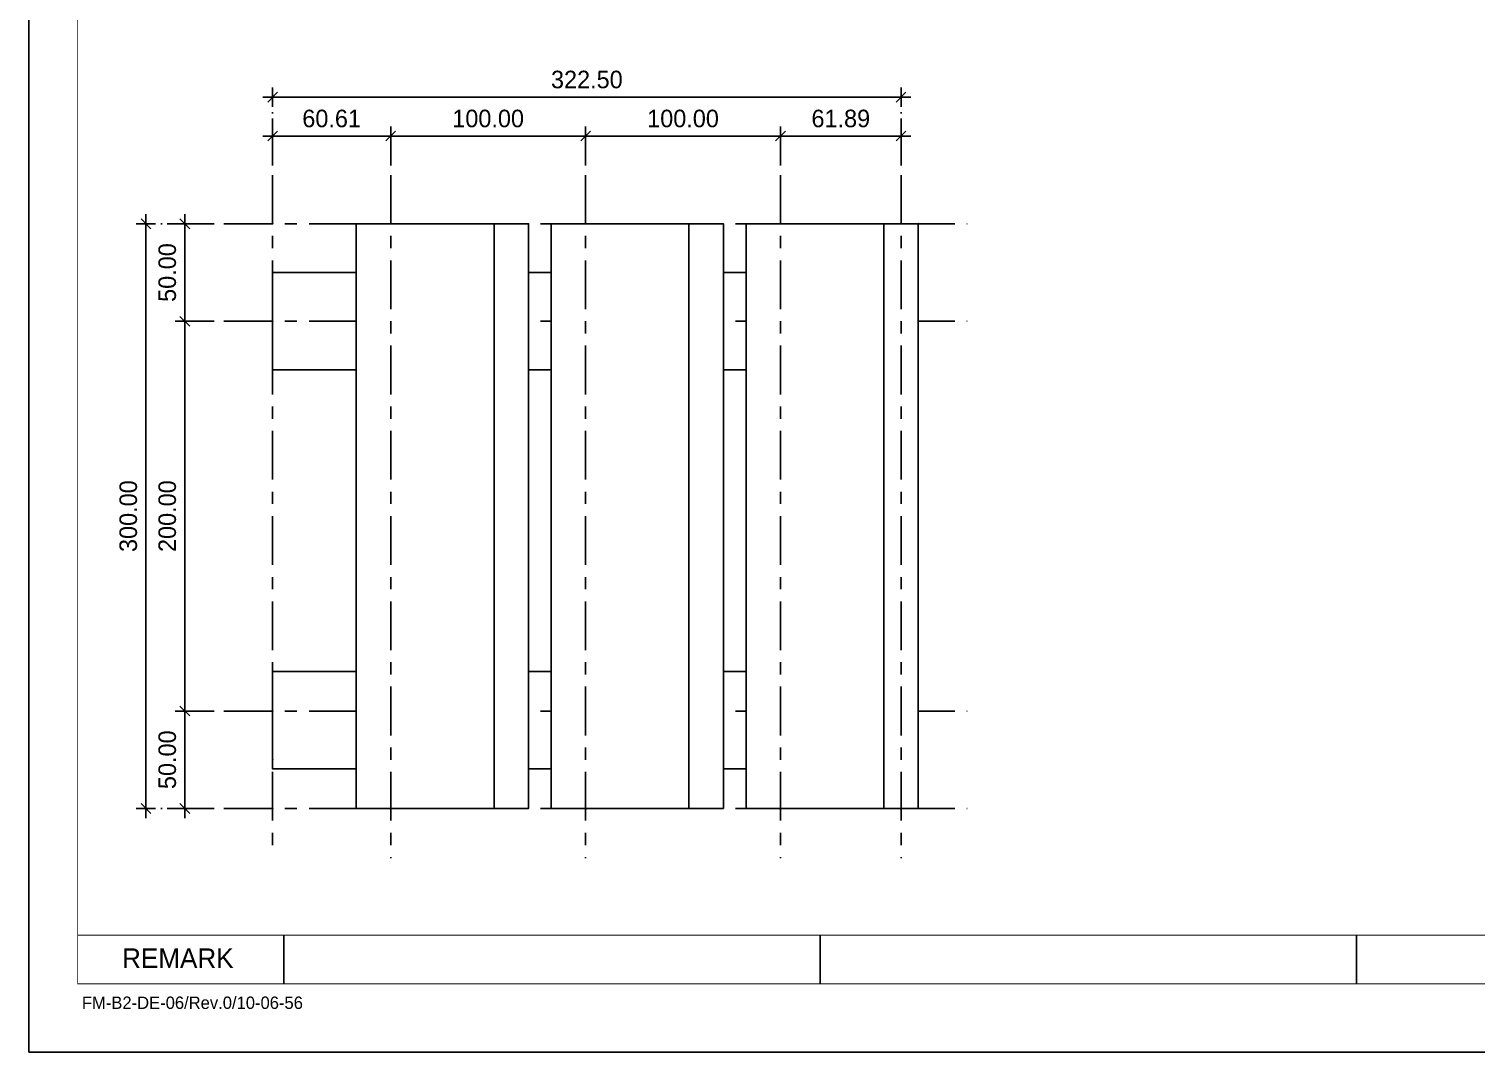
# Model space of a CAD drawing. Header units: millimetres. Extents: x -244126 to 368105, y -173968 to 259060.
# Drawn here: x 17959 to 18701, y 56397 to 56922 of the extents above; entities that cross this region are included whole.
import ezdxf
from ezdxf.enums import TextEntityAlignment as Align

# ---------------------------------------------------------------- set-up
doc = ezdxf.new("R2010")
doc.units = ezdxf.units.MM
doc.header["$MEASUREMENT"] = 0
for name, pattern in [('005_GG_TA_LINE', [13.75, 5, -1.25, 1.25, -1.25, 5]), ('ACAD_ISO04W100', [30, 24, -3, 0, -3]), ('CENTER', [2, 1.25, -0.25, 0.25, -0.25]), ('TA_GL_025.00000', [68.75, 25, -6.25, 6.25, -6.25, 25])]:
    doc.linetypes.add(name, pattern=pattern)
for name, color, linetype in [('000 - GRID', 8, 'CENTER'), ('000 - H A T C H', 8, 'Continuous'), ('000 - L I N E 0.1', 1, 'Continuous'), ('000 - T E X T', 4, 'Continuous'), ('000 - TITLEBLOCK', 4, 'Continuous'), ('000 - WIPEOUT', 250, 'Continuous'), ('002 - STRUCTURAL STEEL', 4, 'Continuous'), ('A04_TUBE SERIES', 7, 'Continuous')]:
    doc.layers.add(name, color=color, linetype=linetype)
doc.styles.add('BROWALLIA', font='BrowalliaUPC.ttf')
doc.styles.add('century gothic111111', font='CordiaUPC.ttf')
doc.styles.add('Cetury Gothic', font='GOTHIC.TTF')
doc.styles.add('CORDIA', font='cordia.shx')
doc.styles.add('TA', font='Cordia New.ttf', dxfattribs={"height": 4.5})
doc.dimstyles.new('DIM E-E', dxfattribs={"dimscale": 2, "dimtxt": 0.18, "dimasz": 0.1, "dimexe": 0.1, "dimexo": 0.1, "dimgap": 0.09, "dimtad": 1, "dimtoh": 1, "dimzin": 0, "dimdsep": 46, "dimtxsty": 'CORDIA', "dimblk": 'OBLIQUE', "dimcen": 0.1, "dimdle": 0.1, "dimclrd": 40, "dimclre": 140, "dimclrt": 3, "dimadec": 0, "dimazin": 0, "dimtfac": 1, "dimtix": 1, "dimtmove": 2, "dimatfit": 3, "dimfxl": 1, "dimtolj": 1, "dimtzin": 0, "dimarcsym": 0})

# ---------------------------------------------------------------- blocks, each defined once
blk = doc.blocks.new('A$Cfd196da9')
at = {"color": 0, "linetype": 'ByBlock', "const_width": 0.1}
blk.add_lwpolyline([(-143.5, -98), (96.5, -98), (96.5, 99), (-143.5, 99)], close=True, dxfattribs=at)
blk = doc.blocks.new('*U1676')
at = {"linetype": '005_GG_TA_LINE'}
blk.add_point((125, 150), dxfattribs=at)
at = {"layer": '000 - L I N E 0.1', "color": 21, "linetype": 'Continuous'}
blk.add_lwpolyline([(0, 35.6), (0, 0), (35.6, 0)], dxfattribs=at)
at = {"layer": '000 - T E X T', "color": 3}
for p, q in [((130.74, 60), (130.74, 35)), ((405.94, 35), (405.94, 60)), ((681.14, 35), (681.14, 60))]:
    blk.add_line(p, q, dxfattribs=at)
at = {"layer": '000 - T E X T', "color": 3, "const_width": 0.5}
blk.add_lwpolyline([(25, 60), (1225, 60)], dxfattribs=at)
at = {"layer": '000 - TITLEBLOCK', "color": 250}
blk.add_lwpolyline([(0, 0), (1485, 0), (1485, 1050), (0, 1050)], close=True, dxfattribs=at)
at = {"layer": '000 - T E X T', "color": 3, "xscale": 5, "yscale": 5, "zscale": 5}
blk.add_blockref('A$Cfd196da9', (742.5, 525), dxfattribs=at)
at = {"color": 4, "insert": (47.79, 53.2), "char_height": 10, "width": 570.6175, "attachment_point": 1, "style": 'BROWALLIA'}
blk.add_mtext('{\\fCentury Gothic|b0|i0|c0|p34;REMARK}', dxfattribs=at)
at = {"color": 4, "style": 'TA'}
blk.add_attdef('PAPER_SIZE', text='', height=6.25, dxfattribs=at).set_placement((1421.5, 24.94), align=Align.MIDDLE_RIGHT)
blk.add_attdef('SCALE_SIZE', text='', height=6.25, dxfattribs=at).set_placement((1433.78, 25.07), align=Align.MIDDLE_LEFT)
at = {"layer": '000 - H A T C H', "color": 4, "insert": (27.18, 28.49), "char_height": 6.3569, "attachment_point": 1, "style": 'century gothic111111'}
blk.add_mtext('FM-B2-DE-06/Rev.0/10-06-56', dxfattribs=at)
at = {"layer": '000 - T E X T', "color": 250, "style": 'TA'}
for tag, height, p in [('SUPERLINK', 5, (43.16, 1039.41)), ('NAMEFILE', 5, (43.16, 1029.41)), ('SC', 100, (8.41, 938.03))]:
    blk.add_attdef(tag, text='', height=height, dxfattribs=at).set_placement(p, align=Align.MIDDLE_LEFT)
at = {"layer": '000 - T E X T', "color": 4, "style": 'TA'}
for tag, height, p in [('NAME_JOB_1', 5, (1309.16, 845.63)), ('NAME_JOB_2', 5, (1309.16, 834.72)), ('NAME_PROJECT_1', 7.5, (1234.52, 797.42)), ('NAME_PROJECT_2', 7.5, (1234.52, 778.92)), ('NAME_PROJECT_3', 7.5, (1234.52, 760.42)), ('CODE_VALUE_1', 4.75, (1302.87, 722.8)), ('CODE_VALUE_2', 4.75, (1302.87, 707.8)), ('PART_NAME_VALUE_1', 4.75, (1302.87, 689.69)), ('PART_NAME_VALUE_2', 4.75, (1302.87, 674.69)), ('PART_NAME_VALUE_3', 4.75, (1302.87, 659.69)), ('MATTERIAL_VALUE_1', 9, (1304.89, 642.26)), ('SPEC_VALUE', 9, (1304.89, 621.71)), ('THICKNESS_VALUE', 9, (1304.89, 601.32)), ('COATING_VALUE_1', 9, (1304.89, 581.25)), ('COATING_VALUE_2', 9, (1304.89, 561.18)), ('NAME_TITLE_1', 6, (1236.27, 194.04)), ('NAME_TITLE_2', 6, (1236.27, 177.39)), ('NAME_TITLE_3', 6, (1236.27, 160.74)), ('DRAWING_NO1', 6, (1236.53, 82.29)), ('DRAWING_NO2', 6, (1236.53, 62.29))]:
    blk.add_attdef(tag, text='', height=height, dxfattribs=at).set_placement(p, align=Align.MIDDLE_LEFT)
for tag, p in [('NAME_DAFT', (1383.53, 340.54)), ('NAME_CHECKED', (1383.53, 306.49)), ('NAME_DESIGNER', (1383.53, 273.03)), ('NAME_DESIGN_MGR', (1383.53, 237.79))]:
    blk.add_attdef(tag, text='', height=9, dxfattribs=at).set_placement(p, align=Align.MIDDLE_CENTER)
for tag, p, height in [('REV', (1383.82, 125.62), 9.38), ('NAME_REMARK', (138.21, 43.26), 10)]:
    blk.add_attdef(tag, p, '', height=height, dxfattribs=at)
at = {"layer": '000 - T E X T', "color": 4, "style": 'Cetury Gothic'}
for tag, p in [('SHEET_NO.', (1403.95, 84.99)), ('TOTAL_SHEET_NO.', (1402.41, 44.1))]:
    blk.add_attdef(tag, text='', height=9, dxfattribs=at).set_placement(p, align=Align.CENTER)
blk = doc.blocks.new('*U4579')
at = {"color": 0}
blk.add_wipeout([(0, 300), (70.71, 300), (70.71, 0), (0, 0)], dxfattribs=at).dxf.layer = '000 - WIPEOUT'
at = {"layer": '002 - STRUCTURAL STEEL', "color": 0, "linetype": 'ByBlock'}
blk.add_lwpolyline([(0, 300), (70.71, 300), (70.71, 0), (0, 0)], close=True, dxfattribs=at)
blk = doc.blocks.new('*U4580')
at = {"color": 0}
blk.add_wipeout([(0, 300), (17.68, 300), (17.68, 0), (0, 0)], dxfattribs=at).dxf.layer = '000 - WIPEOUT'
at = {"layer": '002 - STRUCTURAL STEEL', "color": 0, "linetype": 'ByBlock'}
blk.add_lwpolyline([(0, 300), (17.68, 300), (17.68, 0), (0, 0)], close=True, dxfattribs=at)
blk = doc.blocks.new('*U4587')
at = {"color": 3}
blk.add_point((0, -331.32), dxfattribs=at)
at = {"layer": '000 - GRID', "color": 0, "linetype": 'ByBlock'}
blk.add_line((0, 25), (0, -356.32), dxfattribs=at)
at = {"layer": '000 - GRID', "color": 0}
blk.add_point((0, 0), dxfattribs=at)
at = {"style": 'TA', "flags": 1}
blk.add_attdef('LOCATION', (6, 6), '', height=4.5, dxfattribs=at)
blk = doc.blocks.new('_Oblique')
at = {"color": 0, "linetype": 'ByBlock', "lineweight": -2}
blk.add_line((-0.5, -0.5), (0.5, 0.5), dxfattribs=at)
blk = doc.blocks.new('*D4552')
at = {"color": 40, "lineweight": -2, "transparency": 16777216}
blk.add_line((18038.85, 56826.79), (18038.85, 56766.79), dxfattribs=at)
at = {"color": 140, "linetype": 'ACAD_ISO04W100', "lineweight": -2, "transparency": 16777216}
for p, q in [((18053.85, 56821.79), (18033.85, 56821.79)), ((18053.85, 56771.79), (18033.85, 56771.79))]:
    blk.add_line(p, q, dxfattribs=at)
at = {"layer": 'Defpoints', "color": 0, "transparency": 16777216}
for p in [(18058.85, 56821.79), (18038.85, 56771.79), (18058.85, 56771.79)]:
    blk.add_point(p, dxfattribs=at)
at = {"color": 40, "lineweight": -2, "transparency": 16777216, "xscale": 5, "yscale": 5, "zscale": 5}
for p, rotation in [((18038.85, 56821.79), 90), ((18038.85, 56771.79), 270)]:
    blk.add_blockref('_Oblique', p, dxfattribs=dict(at, rotation=rotation))
at = {"color": 3, "transparency": 16777216, "insert": (18029.85, 56796.79), "char_height": 9, "attachment_point": 5, "rotation": 90, "style": 'CORDIA'}
blk.add_mtext('\\A1;50.00', dxfattribs=at)
blk = doc.blocks.new('*D4553')
at = {"color": 140, "linetype": 'ACAD_ISO04W100', "lineweight": -2, "transparency": 16777216}
for p, q in [((18053.85, 56771.79), (18033.85, 56771.79)), ((18053.85, 56571.79), (18033.85, 56571.79))]:
    blk.add_line(p, q, dxfattribs=at)
at = {"color": 40, "lineweight": -2, "transparency": 16777216}
blk.add_line((18038.85, 56776.79), (18038.85, 56566.79), dxfattribs=at)
at = {"layer": 'Defpoints', "color": 0, "transparency": 16777216}
for p in [(18058.85, 56771.79), (18038.85, 56571.79), (18058.85, 56571.79)]:
    blk.add_point(p, dxfattribs=at)
at = {"color": 40, "lineweight": -2, "transparency": 16777216, "xscale": 5, "yscale": 5, "zscale": 5}
for p, rotation in [((18038.85, 56771.79), 90), ((18038.85, 56571.79), 270)]:
    blk.add_blockref('_Oblique', p, dxfattribs=dict(at, rotation=rotation))
at = {"color": 3, "transparency": 16777216, "insert": (18029.85, 56671.79), "char_height": 9, "attachment_point": 5, "rotation": 90, "style": 'CORDIA'}
blk.add_mtext('\\A1;200.00', dxfattribs=at)
blk = doc.blocks.new('*D4554')
at = {"color": 140, "linetype": 'ACAD_ISO04W100', "lineweight": -2, "transparency": 16777216}
for p, q in [((18053.85, 56571.79), (18033.85, 56571.79)), ((18053.85, 56521.79), (18033.85, 56521.79))]:
    blk.add_line(p, q, dxfattribs=at)
at = {"color": 40, "lineweight": -2, "transparency": 16777216}
blk.add_line((18038.85, 56576.79), (18038.85, 56516.79), dxfattribs=at)
at = {"layer": 'Defpoints', "color": 0, "transparency": 16777216}
for p in [(18058.85, 56571.79), (18038.85, 56521.79), (18058.85, 56521.79)]:
    blk.add_point(p, dxfattribs=at)
at = {"color": 40, "lineweight": -2, "transparency": 16777216, "xscale": 5, "yscale": 5, "zscale": 5}
for p, rotation in [((18038.85, 56571.79), 90), ((18038.85, 56521.79), 270)]:
    blk.add_blockref('_Oblique', p, dxfattribs=dict(at, rotation=rotation))
at = {"color": 3, "transparency": 16777216, "insert": (18029.85, 56546.79), "char_height": 9, "attachment_point": 5, "rotation": 90, "style": 'CORDIA'}
blk.add_mtext('\\A1;50.00', dxfattribs=at)
blk = doc.blocks.new('*D4555')
at = {"color": 40, "lineweight": -2, "transparency": 16777216}
blk.add_line((18018.85, 56826.79), (18018.85, 56516.79), dxfattribs=at)
at = {"color": 140, "linetype": 'ACAD_ISO04W100', "lineweight": -2, "transparency": 16777216}
for p, q in [((18053.85, 56821.79), (18013.85, 56821.79)), ((18053.85, 56521.79), (18013.85, 56521.79))]:
    blk.add_line(p, q, dxfattribs=at)
at = {"layer": 'Defpoints', "color": 0, "transparency": 16777216}
for p in [(18058.85, 56821.79), (18018.85, 56521.79), (18058.85, 56521.79)]:
    blk.add_point(p, dxfattribs=at)
at = {"color": 40, "lineweight": -2, "transparency": 16777216, "xscale": 5, "yscale": 5, "zscale": 5}
for p, rotation in [((18018.85, 56821.79), 90), ((18018.85, 56521.79), 270)]:
    blk.add_blockref('_Oblique', p, dxfattribs=dict(at, rotation=rotation))
at = {"color": 3, "transparency": 16777216, "insert": (18009.85, 56671.79), "char_height": 9, "attachment_point": 5, "rotation": 90, "style": 'CORDIA'}
blk.add_mtext('\\A1;300.00', dxfattribs=at)
blk = doc.blocks.new('*U548')
at = {"color": 3}
blk.add_point((0, -300), dxfattribs=at)
at = {"layer": '000 - GRID', "color": 0, "linetype": 'ByBlock'}
blk.add_line((0, 25), (0, -325), dxfattribs=at)
at = {"layer": '000 - GRID', "color": 0}
blk.add_point((0, 0), dxfattribs=at)
at = {"style": 'TA', "flags": 1}
blk.add_attdef('LOCATION', (6, 6), '', height=4.5, dxfattribs=at)
blk = doc.blocks.new('*U4586')
at = {"color": 3}
blk.add_point((0, -300.52), dxfattribs=at)
at = {"layer": '000 - GRID', "color": 0, "linetype": 'ByBlock'}
blk.add_line((0, 25), (0, -325.52), dxfattribs=at)
at = {"layer": '000 - GRID', "color": 0}
blk.add_point((0, 0), dxfattribs=at)
at = {"style": 'TA', "flags": 1}
blk.add_attdef('LOCATION', (6, 6), '', height=4.5, dxfattribs=at)
blk = doc.blocks.new('*D4584')
at = {"color": 140, "linetype": 'ACAD_ISO04W100', "lineweight": -2, "transparency": 16777216}
for p, q in [((18083.85, 56851.79), (18083.85, 56871.79)), ((18144.45, 56851.79), (18144.45, 56871.79))]:
    blk.add_line(p, q, dxfattribs=at)
at = {"color": 40, "lineweight": -2, "transparency": 16777216}
blk.add_line((18078.85, 56866.79), (18149.45, 56866.79), dxfattribs=at)
at = {"layer": 'Defpoints', "color": 0, "transparency": 16777216}
for p in [(18144.45, 56866.79), (18083.85, 56846.79), (18144.45, 56846.79)]:
    blk.add_point(p, dxfattribs=at)
at = {"color": 40, "lineweight": -2, "transparency": 16777216, "xscale": 5, "yscale": 5, "zscale": 5, "rotation": 180}
blk.add_blockref('_Oblique', (18083.85, 56866.79), dxfattribs=at)
at = {"color": 40, "lineweight": -2, "transparency": 16777216, "xscale": 5, "yscale": 5, "zscale": 5}
blk.add_blockref('_Oblique', (18144.45, 56866.79), dxfattribs=at)
at = {"color": 3, "transparency": 16777216, "insert": (18114.15, 56875.79), "char_height": 9, "attachment_point": 5, "style": 'CORDIA'}
blk.add_mtext('\\A1;60.61', dxfattribs=at)
blk = doc.blocks.new('*D4585')
at = {"color": 140, "linetype": 'ACAD_ISO04W100', "lineweight": -2, "transparency": 16777216}
for p, q in [((18144.45, 56851.79), (18144.45, 56871.79)), ((18244.45, 56851.79), (18244.45, 56871.79))]:
    blk.add_line(p, q, dxfattribs=at)
at = {"color": 40, "lineweight": -2, "transparency": 16777216}
blk.add_line((18139.45, 56866.79), (18249.45, 56866.79), dxfattribs=at)
at = {"layer": 'Defpoints', "color": 0, "transparency": 16777216}
for p in [(18244.45, 56866.79), (18144.45, 56846.79), (18244.45, 56846.79)]:
    blk.add_point(p, dxfattribs=at)
at = {"color": 40, "lineweight": -2, "transparency": 16777216, "xscale": 5, "yscale": 5, "zscale": 5, "rotation": 180}
blk.add_blockref('_Oblique', (18144.45, 56866.79), dxfattribs=at)
at = {"color": 40, "lineweight": -2, "transparency": 16777216, "xscale": 5, "yscale": 5, "zscale": 5}
blk.add_blockref('_Oblique', (18244.45, 56866.79), dxfattribs=at)
at = {"color": 3, "transparency": 16777216, "insert": (18194.45, 56875.79), "char_height": 9, "attachment_point": 5, "style": 'CORDIA'}
blk.add_mtext('\\A1;100.00', dxfattribs=at)
blk = doc.blocks.new('*D4581')
at = {"color": 140, "linetype": 'ACAD_ISO04W100', "lineweight": -2, "transparency": 16777216}
for p, q in [((18244.45, 56851.79), (18244.45, 56871.79)), ((18344.45, 56851.79), (18344.45, 56871.79))]:
    blk.add_line(p, q, dxfattribs=at)
at = {"color": 40, "lineweight": -2, "transparency": 16777216}
blk.add_line((18239.45, 56866.79), (18349.45, 56866.79), dxfattribs=at)
at = {"layer": 'Defpoints', "color": 0, "transparency": 16777216}
for p in [(18344.45, 56866.79), (18244.45, 56846.79), (18344.45, 56846.79)]:
    blk.add_point(p, dxfattribs=at)
at = {"color": 40, "lineweight": -2, "transparency": 16777216, "xscale": 5, "yscale": 5, "zscale": 5, "rotation": 180}
blk.add_blockref('_Oblique', (18244.45, 56866.79), dxfattribs=at)
at = {"color": 40, "lineweight": -2, "transparency": 16777216, "xscale": 5, "yscale": 5, "zscale": 5}
blk.add_blockref('_Oblique', (18344.45, 56866.79), dxfattribs=at)
at = {"color": 3, "transparency": 16777216, "insert": (18294.45, 56875.79), "char_height": 9, "attachment_point": 5, "style": 'CORDIA'}
blk.add_mtext('\\A1;100.00', dxfattribs=at)
blk = doc.blocks.new('*D4582')
at = {"color": 140, "linetype": 'ACAD_ISO04W100', "lineweight": -2, "transparency": 16777216}
for p, q in [((18344.45, 56851.79), (18344.45, 56871.79)), ((18406.35, 56851.79), (18406.35, 56871.79))]:
    blk.add_line(p, q, dxfattribs=at)
at = {"color": 40, "lineweight": -2, "transparency": 16777216}
blk.add_line((18339.45, 56866.79), (18411.35, 56866.79), dxfattribs=at)
at = {"layer": 'Defpoints', "color": 0, "transparency": 16777216}
for p in [(18406.35, 56866.79), (18344.45, 56846.79), (18406.35, 56846.79)]:
    blk.add_point(p, dxfattribs=at)
at = {"color": 40, "lineweight": -2, "transparency": 16777216, "xscale": 5, "yscale": 5, "zscale": 5, "rotation": 180}
blk.add_blockref('_Oblique', (18344.45, 56866.79), dxfattribs=at)
at = {"color": 40, "lineweight": -2, "transparency": 16777216, "xscale": 5, "yscale": 5, "zscale": 5}
blk.add_blockref('_Oblique', (18406.35, 56866.79), dxfattribs=at)
at = {"color": 3, "transparency": 16777216, "insert": (18375.4, 56875.79), "char_height": 9, "attachment_point": 5, "style": 'CORDIA'}
blk.add_mtext('\\A1;61.89', dxfattribs=at)
blk = doc.blocks.new('*D4583')
at = {"color": 140, "linetype": 'ACAD_ISO04W100', "lineweight": -2, "transparency": 16777216}
for p, q in [((18083.85, 56851.79), (18083.85, 56891.79)), ((18406.35, 56851.79), (18406.35, 56891.79))]:
    blk.add_line(p, q, dxfattribs=at)
at = {"color": 40, "lineweight": -2, "transparency": 16777216}
blk.add_line((18078.85, 56886.79), (18411.35, 56886.79), dxfattribs=at)
at = {"layer": 'Defpoints', "color": 0, "transparency": 16777216}
for p in [(18406.35, 56886.79), (18083.85, 56846.79), (18406.35, 56846.79)]:
    blk.add_point(p, dxfattribs=at)
at = {"color": 40, "lineweight": -2, "transparency": 16777216, "xscale": 5, "yscale": 5, "zscale": 5, "rotation": 180}
blk.add_blockref('_Oblique', (18083.85, 56886.79), dxfattribs=at)
at = {"color": 40, "lineweight": -2, "transparency": 16777216, "xscale": 5, "yscale": 5, "zscale": 5}
blk.add_blockref('_Oblique', (18406.35, 56886.79), dxfattribs=at)
at = {"color": 3, "transparency": 16777216, "insert": (18245.1, 56895.79), "char_height": 9, "attachment_point": 5, "style": 'CORDIA'}
blk.add_mtext('\\A1;322.50', dxfattribs=at)

msp = doc.modelspace()

# ---------------------------------------------------------------- hatches: boundary and pattern name
at = {"layer": '000 - H A T C H'}
h = msp.add_hatch(dxfattribs=at)
h.set_pattern_fill('ANSI32', color=8, scale=5)
h.set_pattern_definition([(45, (-376.4405, -206.511), (-1.325825215, 1.325825215), []), (45, (-375.5566, -206.511), (-1.325825215, 1.325825215), [])])
h.paths.add_polyline_path([(18126.77439, 56794.7919), (18162.12973, 56794.7919), (18162.12973, 56796.7919), (18126.77439, 56796.7919)])
h = msp.add_hatch(dxfattribs=at)
h.set_pattern_fill('ANSI32', color=8, scale=5)
h.set_pattern_definition([(45, (-276.4405, -206.511), (-1.325825215, 1.325825215), []), (45, (-275.5566, -206.511), (-1.325825215, 1.325825215), [])])
h.paths.add_polyline_path([(18226.77439, 56794.7919), (18262.12973, 56794.7919), (18262.12973, 56796.7919), (18226.77439, 56796.7919)])
h = msp.add_hatch(dxfattribs=at)
h.set_pattern_fill('ANSI32', color=8, scale=5)
h.set_pattern_definition([(45, (-176.4405, -206.511), (-1.325825215, 1.325825215), []), (45, (-175.5566, -206.511), (-1.325825215, 1.325825215), [])])
h.paths.add_polyline_path([(18326.77439, 56794.7919), (18362.12973, 56794.7919), (18362.12973, 56796.7919), (18326.77439, 56796.7919)])
h = msp.add_hatch(dxfattribs=at)
h.set_pattern_fill('ANSI32', color=8, scale=5)
h.set_pattern_definition([(45, (-376.4405, -254.511), (-1.325825215, 1.325825215), []), (45, (-375.5566, -254.511), (-1.325825215, 1.325825215), [])])
h.paths.add_polyline_path([(18126.77439, 56746.7919), (18162.12973, 56746.7919), (18162.12973, 56748.7919), (18126.77439, 56748.7919)])
h = msp.add_hatch(dxfattribs=at)
h.set_pattern_fill('ANSI32', color=8, scale=5)
h.set_pattern_definition([(45, (-276.4405, -254.511), (-1.325825215, 1.325825215), []), (45, (-275.5566, -254.511), (-1.325825215, 1.325825215), [])])
h.paths.add_polyline_path([(18226.77439, 56746.7919), (18262.12973, 56746.7919), (18262.12973, 56748.7919), (18226.77439, 56748.7919)])
h = msp.add_hatch(dxfattribs=at)
h.set_pattern_fill('ANSI32', color=8, scale=5)
h.set_pattern_definition([(45, (-176.4405, -254.511), (-1.325825215, 1.325825215), []), (45, (-175.5566, -254.511), (-1.325825215, 1.325825215), [])])
h.paths.add_polyline_path([(18326.77439, 56746.7919), (18362.12973, 56746.7919), (18362.12973, 56748.7919), (18326.77439, 56748.7919)])
h = msp.add_hatch(dxfattribs=at)
h.set_pattern_fill('ANSI32', color=8, scale=5)
h.set_pattern_definition([(45, (-376.4405, -411.1862), (-1.325825215, 1.325825215), []), (45, (-375.5566, -411.1862), (-1.325825215, 1.325825215), [])])
h.paths.add_polyline_path([(18126.77439, 56590.11675), (18162.12973, 56590.11675), (18162.12973, 56592.11675), (18126.77439, 56592.11675)])
h = msp.add_hatch(dxfattribs=at)
h.set_pattern_fill('ANSI32', color=8, scale=5)
h.set_pattern_definition([(45, (-276.4405, -411.1862), (-1.325825215, 1.325825215), []), (45, (-275.5566, -411.1862), (-1.325825215, 1.325825215), [])])
h.paths.add_polyline_path([(18226.77439, 56590.11675), (18262.12973, 56590.11675), (18262.12973, 56592.11675), (18226.77439, 56592.11675)])
h = msp.add_hatch(dxfattribs=at)
h.set_pattern_fill('ANSI32', color=8, scale=5)
h.set_pattern_definition([(45, (-176.4405, -411.1862), (-1.325825215, 1.325825215), []), (45, (-175.5566, -411.1862), (-1.325825215, 1.325825215), [])])
h.paths.add_polyline_path([(18326.77439, 56590.11675), (18362.12973, 56590.11675), (18362.12973, 56592.11675), (18326.77439, 56592.11675)])
h = msp.add_hatch(dxfattribs=at)
h.set_pattern_fill('ANSI32', color=8, scale=5)
h.set_pattern_definition([(45, (-376.4405, -459.1862), (-1.325825215, 1.325825215), []), (45, (-375.5566, -459.1862), (-1.325825215, 1.325825215), [])])
h.paths.add_polyline_path([(18126.77439, 56542.11675), (18162.12973, 56542.11675), (18162.12973, 56544.11675), (18126.77439, 56544.11675)])
h = msp.add_hatch(dxfattribs=at)
h.set_pattern_fill('ANSI32', color=8, scale=5)
h.set_pattern_definition([(45, (-276.4405, -459.1862), (-1.325825215, 1.325825215), []), (45, (-275.5566, -459.1862), (-1.325825215, 1.325825215), [])])
h.paths.add_polyline_path([(18226.77439, 56542.11675), (18262.12973, 56542.11675), (18262.12973, 56544.11675), (18226.77439, 56544.11675)])
h = msp.add_hatch(dxfattribs=at)
h.set_pattern_fill('ANSI32', color=8, scale=5)
h.set_pattern_definition([(45, (-176.4405, -459.1862), (-1.325825215, 1.325825215), []), (45, (-175.5566, -459.1862), (-1.325825215, 1.325825215), [])])
h.paths.add_polyline_path([(18326.77439, 56542.11675), (18362.12973, 56542.11675), (18362.12973, 56544.11675), (18326.77439, 56544.11675)])

# ---------------------------------------------------------------- linework, layer by layer
at = {"color": 3}
for p, q in [((18126.77439, 56796.7919), (18162.12973, 56796.7919)), ((18126.77439, 56746.7919), (18126.77439, 56796.7919)), ((18162.12973, 56796.7919), (18162.12973, 56746.7919)), ((18226.77439, 56796.7919), (18262.12973, 56796.7919)), ((18226.77439, 56746.7919), (18226.77439, 56796.7919)), ((18262.12973, 56796.7919), (18262.12973, 56746.7919)), ((18326.77439, 56796.7919), (18362.12973, 56796.7919)), ((18326.77439, 56746.7919), (18326.77439, 56796.7919)), ((18362.12973, 56796.7919), (18362.12973, 56746.7919)), ((18162.12973, 56746.7919), (18126.77439, 56746.7919)), ((18262.12973, 56746.7919), (18226.77439, 56746.7919)), ((18362.12973, 56746.7919), (18326.77439, 56746.7919)), ((18126.77439, 56592.11675), (18162.12973, 56592.11675)), ((18126.77439, 56542.11675), (18126.77439, 56592.11675)), ((18162.12973, 56592.11675), (18162.12973, 56542.11675)), ((18226.77439, 56592.11675), (18262.12973, 56592.11675)), ((18226.77439, 56542.11675), (18226.77439, 56592.11675)), ((18262.12973, 56592.11675), (18262.12973, 56542.11675)), ((18326.77439, 56592.11675), (18362.12973, 56592.11675)), ((18326.77439, 56542.11675), (18326.77439, 56592.11675)), ((18362.12973, 56592.11675), (18362.12973, 56542.11675)), ((18162.12973, 56542.11675), (18126.77439, 56542.11675)), ((18262.12973, 56542.11675), (18226.77439, 56542.11675)), ((18362.12973, 56542.11675), (18326.77439, 56542.11675))]:
    msp.add_line(p, q, dxfattribs=at)
for points in [[(18083.84546, 56796.7919), (18406.34546, 56796.7919), (18406.34546, 56746.7919), (18083.84546, 56746.7919)], [(18083.84546, 56592.11675), (18406.34546, 56592.11675), (18406.34546, 56542.11675), (18083.84546, 56542.11675)]]:
    msp.add_lwpolyline(points, close=True, dxfattribs=at)
at = {"color": 1}
for points in [[(18126.77439, 56794.7919), (18162.12973, 56794.7919), (18162.12973, 56796.7919), (18126.77439, 56796.7919)], [(18226.77439, 56794.7919), (18262.12973, 56794.7919), (18262.12973, 56796.7919), (18226.77439, 56796.7919)], [(18326.77439, 56794.7919), (18362.12973, 56794.7919), (18362.12973, 56796.7919), (18326.77439, 56796.7919)], [(18126.77439, 56746.7919), (18162.12973, 56746.7919), (18162.12973, 56748.7919), (18126.77439, 56748.7919)], [(18226.77439, 56746.7919), (18262.12973, 56746.7919), (18262.12973, 56748.7919), (18226.77439, 56748.7919)], [(18326.77439, 56746.7919), (18362.12973, 56746.7919), (18362.12973, 56748.7919), (18326.77439, 56748.7919)], [(18126.77439, 56590.11675), (18162.12973, 56590.11675), (18162.12973, 56592.11675), (18126.77439, 56592.11675)], [(18226.77439, 56590.11675), (18262.12973, 56590.11675), (18262.12973, 56592.11675), (18226.77439, 56592.11675)], [(18326.77439, 56590.11675), (18362.12973, 56590.11675), (18362.12973, 56592.11675), (18326.77439, 56592.11675)], [(18126.77439, 56542.11675), (18162.12973, 56542.11675), (18162.12973, 56544.11675), (18126.77439, 56544.11675)], [(18226.77439, 56542.11675), (18262.12973, 56542.11675), (18262.12973, 56544.11675), (18226.77439, 56544.11675)], [(18326.77439, 56542.11675), (18362.12973, 56542.11675), (18362.12973, 56544.11675), (18326.77439, 56544.11675)]]:
    msp.add_lwpolyline(points, close=True, dxfattribs=at)

# ---------------------------------------------------------------- block references
msp.add_blockref('*U1676', (17958.84546, 56396.7919))
at = {"layer": '000 - GRID', "linetype": 'TA_GL_025.00000'}
msp.add_blockref('*U548', (18083.84546, 56821.7919), dxfattribs=at)
at = {"layer": '000 - GRID', "linetype": 'TA_GL_025.00000', "rotation": 90}
for p in [(18083.84546, 56821.7919), (18083.84546, 56771.7919), (18083.84546, 56571.7919), (18083.84546, 56521.7919)]:
    msp.add_blockref('*U4587', p, dxfattribs=at)

# ---------------------------------------------------------------- dimensions: what is measured, and where the dimension line sits
at = {"color": 3}
for base, p1, p2, picture, middle in [((18406.34546, 56886.7919), (18083.84546, 56846.7919), (18406.34546, 56846.7919), '*D4583', (18245.09546, 56895.7919)), ((18144.45206, 56866.7919), (18083.84546, 56846.7919), (18144.45206, 56846.7919), '*D4584', (18114.14876, 56875.7919)), ((18244.45206, 56866.7919), (18144.45206, 56846.7919), (18244.45206, 56846.7919), '*D4585', (18194.45206, 56875.7919)), ((18344.45206, 56866.7919), (18244.45206, 56846.7919), (18344.45206, 56846.7919), '*D4581', (18294.45206, 56875.7919)), ((18406.34546, 56866.7919), (18344.45206, 56846.7919), (18406.34546, 56846.7919), '*D4582', (18375.39876, 56875.7919))]:
    dim = msp.add_linear_dim(base=base, p1=p1, p2=p2, dimstyle='DIM E-E', override={"dimscale": 50}, dxfattribs=at)
    dim.commit()
    dim.dimension.update_dxf_attribs({"geometry": picture, "text_midpoint": middle})
for base, p1, p2, picture, middle in [((18018.84546, 56521.7919), (18058.84546, 56821.7919), (18058.84546, 56521.7919), '*D4555', (18009.84546, 56671.7919)), ((18038.84546, 56771.7919), (18058.84546, 56821.7919), (18058.84546, 56771.7919), '*D4552', (18029.84546, 56796.7919)), ((18038.84546, 56571.7919), (18058.84546, 56771.7919), (18058.84546, 56571.7919), '*D4553', (18029.84546, 56671.7919)), ((18038.84546, 56521.7919), (18058.84546, 56571.7919), (18058.84546, 56521.7919), '*D4554', (18029.84546, 56546.7919))]:
    dim = msp.add_linear_dim(base=base, p1=p1, p2=p2, angle=90, dimstyle='DIM E-E', override={"dimscale": 50}, dxfattribs=at)
    dim.commit()
    dim.dimension.update_dxf_attribs({"geometry": picture, "text_midpoint": middle})

# ---------------------------------------------------------------- next in the draw order: block references
at = {"layer": 'A04_TUBE SERIES', "color": 2}
for p in [(18126.77439, 56521.7919), (18226.77439, 56521.7919), (18326.77439, 56521.7919)]:
    msp.add_blockref('*U4579', p, dxfattribs=at)

# ---------------------------------------------------------------- next in the draw order: block references
at = {"layer": '000 - GRID', "linetype": 'TA_GL_025.00000'}
for p in [(18144.45206, 56821.7919), (18244.45206, 56821.7919), (18344.45206, 56821.7919)]:
    msp.add_blockref('*U4586', p, dxfattribs=at)
at = {"layer": 'A04_TUBE SERIES', "color": 3}
for p in [(18197.48507, 56521.7919), (18297.48507, 56521.7919), (18397.48507, 56521.7919)]:
    msp.add_blockref('*U4580', p, dxfattribs=at)

# ---------------------------------------------------------------- next in the draw order: block references
at = {"layer": '000 - GRID', "linetype": 'TA_GL_025.00000'}
msp.add_blockref('*U4586', (18406.34546, 56821.7919), dxfattribs=at)

doc.saveas('drawing.dxf')
